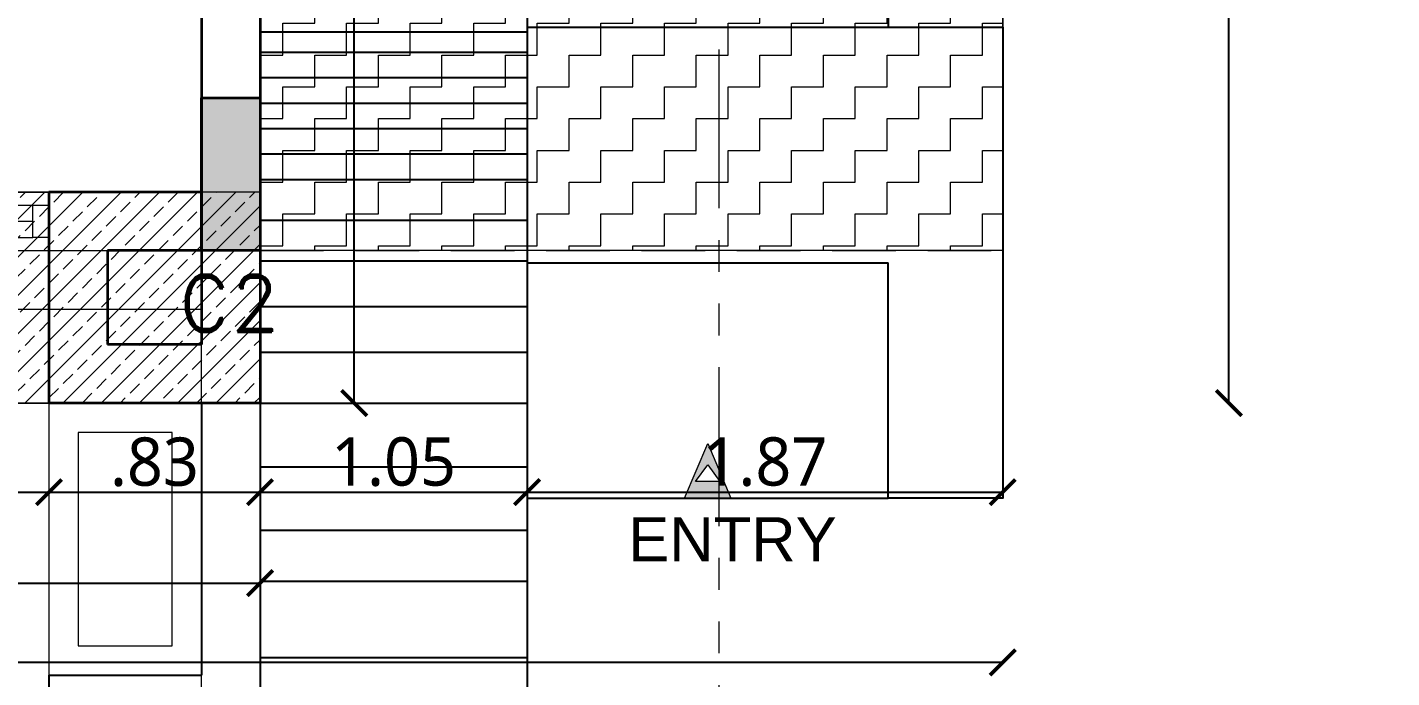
# Model space of a CAD drawing. Extents: x 2450 to 2649, y -7 to 131.
# Drawn here: x 2469.21 to 2474.58, y 108.6 to 111.15 of the extents above; entities that cross this region are included whole.
import ezdxf
from ezdxf.enums import TextEntityAlignment as Align

# ---------------------------------------------------------------- set-up
doc = ezdxf.new("R2010")
doc.units = 0
doc.header["$MEASUREMENT"] = 0
doc.header["$PDMODE"] = 34
doc.linetypes.add('HIDDEN', pattern=[0.375, 0.25, -0.125])
doc.linetypes.add('PHANTOM2', pattern=[1.25, 0.625, -0.125, 0.125, -0.125, 0.125, -0.125])
for name, color, linetype, lineweight in [('COLUMN', 5, 'Continuous', 35), ('DOOR-WINDOW', 35, 'Continuous', 13), ('KRB-R.C.C. COLUMN TEXT', 240, 'Continuous', 0), ('SECTION LINE', 3, 'PHANTOM2', 5), ('stair', 154, 'Continuous', 25), ('TEXT(ROOM)', 240, 'Continuous', 15), ('TEXT-1', 7, 'Continuous', 9), ('WALL', 30, 'Continuous', 35), ('WINDOW-LINE', 25, 'Continuous', 9)]:
    doc.layers.add(name, color=color, linetype=linetype, lineweight=lineweight)
for name, color, linetype, lineweight, true_color in [('COULMN HATCH', 7, 'Continuous', 13, 0xadadad), ('flower bed', 7, 'Continuous', 20, 0x737373), ('HEATCH BEAM BOTTOM', 7, 'Continuous', 13, 0x92bdc9), ('heatch-3', 7, 'Continuous', 9, 0xb28a62), ('R.C.C PROJATION', 7, 'HIDDEN', 13, 0xa32900), ('WORKING DIM', 7, 'Continuous', 15, 0x292929)]:
    doc.layers.add(name, color=color, linetype=linetype, lineweight=lineweight, true_color=true_color)
doc.styles.add('ARIAL', font='arial.ttf')
doc.styles.add('ROMAND', font='romand.shx')
doc.styles.get("Standard").update_dxf_attribs({"font": 'malgunsl.ttf'})
doc.dimstyles.new('R07', dxfattribs={"dimtxt": 0.19, "dimasz": 0.1, "dimexe": 0.18, "dimexo": 0.0625, "dimgap": 0.02, "dimtad": 1, "dimzin": 4, "dimdsep": 46, "dimtxsty": 'Standard', "dimblk": 'ARCHTICK', "dimcen": 0, "dimse1": 1, "dimse2": 1, "dimclrd": 256, "dimclre": 48, "dimclrt": 256, "dimadec": 0, "dimazin": 0, "dimtm": 1e-09, "dimtfac": 1, "dimtix": 1, "dimtmove": 1, "dimatfit": 3, "dimfxl": 0.18, "dimtolj": 1, "dimtzin": 0, "dimlwe": 15, "dimarcsym": 0})

# ---------------------------------------------------------------- blocks, each defined once
blk = doc.blocks.new('*U37')
at = {"layer": 'WINDOW-LINE'}
for p, q in [((175536.9, -38809.01), (175536.9, -38652.49)), ((175545.9, -38809.01), (175545.9, -38652.49))]:
    blk.add_line(p, q, dxfattribs=at)
at = {"layer": 'WINDOW-LINE', "color": 35, "true_color": 0x9d754d}
for p, q in [((175538.9, -38806.51), (175538.9, -38654.99)), ((175543.9, -38806.51), (175543.9, -38654.99))]:
    blk.add_line(p, q, dxfattribs=at)
at = {"layer": 'WINDOW-LINE', "color": 4, "true_color": 0x24ffff}
blk.add_line((175541.4, -38806.51), (175541.4, -38654.99), dxfattribs=at)
at = {"layer": 'WINDOW-LINE'}
for points in [[(175536.9, -38652.49), (175545.9, -38652.49), (175545.9, -38652.49), (175536.9, -38652.49)], [(175536.9, -38809.01), (175545.9, -38809.01), (175545.9, -38809.01), (175536.9, -38809.01)]]:
    blk.add_lwpolyline(points, close=True, dxfattribs=at)
at = {"layer": 'WINDOW-LINE', "color": 35, "true_color": 0x9d754d}
for points in [[(175538.9, -38652.49), (175543.9, -38652.49), (175543.9, -38654.99), (175538.9, -38654.99)], [(175538.9, -38809.01), (175543.9, -38809.01), (175543.9, -38806.51), (175538.9, -38806.51)]]:
    blk.add_lwpolyline(points, close=True, dxfattribs=at)
blk = doc.blocks.new('_ArchTick')
at = {"color": 0, "linetype": 'ByBlock', "const_width": 0.15}
blk.add_lwpolyline([(-0.5, -0.5), (0.5, 0.5)], dxfattribs=at)
blk = doc.blocks.new('*D3729')
at = {"layer": 'DEFPOINTS', "color": 0, "transparency": 16777216}
for p in [(2465.3001, 109.6752), (2469.3001, 109.6752), (2469.3001, 109.325)]:
    blk.add_point(p, dxfattribs=at)
at = {"layer": 'WORKING DIM', "lineweight": -2, "transparency": 16777216}
blk.add_line((2465.3001, 109.325), (2469.3001, 109.325), dxfattribs=at)
at = {"layer": 'WORKING DIM', "lineweight": -2, "transparency": 16777216, "xscale": 0.1, "yscale": 0.1, "zscale": 0.1, "rotation": 180}
blk.add_blockref('_ArchTick', (2465.3001, 109.325), dxfattribs=at)
at = {"layer": 'WORKING DIM', "lineweight": -2, "transparency": 16777216, "xscale": 0.1, "yscale": 0.1, "zscale": 0.1}
blk.add_blockref('_ArchTick', (2469.3001, 109.325), dxfattribs=at)
at = {"layer": 'WORKING DIM', "transparency": 16777216, "insert": (2467.3001, 109.4433), "char_height": 0.19, "attachment_point": 5}
blk.add_mtext('\\A1;4.00', dxfattribs=at)
blk = doc.blocks.new('*D3730')
at = {"layer": 'DEFPOINTS', "color": 0, "transparency": 16777216}
for p in [(2469.3001, 109.6752), (2470.1301, 109.6752), (2470.1301, 109.325)]:
    blk.add_point(p, dxfattribs=at)
at = {"layer": 'WORKING DIM', "lineweight": -2, "transparency": 16777216}
blk.add_line((2469.3001, 109.325), (2470.1301, 109.325), dxfattribs=at)
at = {"layer": 'WORKING DIM', "lineweight": -2, "transparency": 16777216, "xscale": 0.1, "yscale": 0.1, "zscale": 0.1, "rotation": 180}
blk.add_blockref('_ArchTick', (2469.3001, 109.325), dxfattribs=at)
at = {"layer": 'WORKING DIM', "lineweight": -2, "transparency": 16777216, "xscale": 0.1, "yscale": 0.1, "zscale": 0.1}
blk.add_blockref('_ArchTick', (2470.1301, 109.325), dxfattribs=at)
at = {"layer": 'WORKING DIM', "transparency": 16777216, "insert": (2469.7151, 109.4433), "char_height": 0.19, "attachment_point": 5}
blk.add_mtext('\\A1;.83', dxfattribs=at)
blk = doc.blocks.new('*D3731')
at = {"layer": 'DEFPOINTS', "color": 0, "transparency": 16777216}
for p in [(2470.1301, 109.6752), (2471.1801, 109.6752), (2471.1801, 109.325)]:
    blk.add_point(p, dxfattribs=at)
at = {"layer": 'WORKING DIM', "lineweight": -2, "transparency": 16777216}
blk.add_line((2470.1301, 109.325), (2471.1801, 109.325), dxfattribs=at)
at = {"layer": 'WORKING DIM', "lineweight": -2, "transparency": 16777216, "xscale": 0.1, "yscale": 0.1, "zscale": 0.1, "rotation": 180}
blk.add_blockref('_ArchTick', (2470.1301, 109.325), dxfattribs=at)
at = {"layer": 'WORKING DIM', "lineweight": -2, "transparency": 16777216, "xscale": 0.1, "yscale": 0.1, "zscale": 0.1}
blk.add_blockref('_ArchTick', (2471.1801, 109.325), dxfattribs=at)
at = {"layer": 'WORKING DIM', "transparency": 16777216, "insert": (2470.6551, 109.4438), "char_height": 0.19, "attachment_point": 5}
blk.add_mtext('\\A1;1.05', dxfattribs=at)
blk = doc.blocks.new('*D3732')
at = {"layer": 'DEFPOINTS', "color": 0, "transparency": 16777216}
for p in [(2471.1801, 109.6752), (2473.0501, 109.6752), (2473.0501, 109.325)]:
    blk.add_point(p, dxfattribs=at)
at = {"layer": 'WORKING DIM', "lineweight": -2, "transparency": 16777216}
blk.add_line((2471.1801, 109.325), (2473.0501, 109.325), dxfattribs=at)
at = {"layer": 'WORKING DIM', "lineweight": -2, "transparency": 16777216, "xscale": 0.1, "yscale": 0.1, "zscale": 0.1, "rotation": 180}
blk.add_blockref('_ArchTick', (2471.1801, 109.325), dxfattribs=at)
at = {"layer": 'WORKING DIM', "lineweight": -2, "transparency": 16777216, "xscale": 0.1, "yscale": 0.1, "zscale": 0.1}
blk.add_blockref('_ArchTick', (2473.0501, 109.325), dxfattribs=at)
at = {"layer": 'WORKING DIM', "transparency": 16777216, "insert": (2472.1151, 109.4438), "char_height": 0.19, "attachment_point": 5}
blk.add_mtext('\\A1;1.87', dxfattribs=at)
blk = doc.blocks.new('*D3516')
at = {"layer": 'DEFPOINTS', "color": 0, "transparency": 16777216}
for p in [(2464.4701, 109.6752), (2470.1301, 109.6752), (2470.1301, 108.9675)]:
    blk.add_point(p, dxfattribs=at)
at = {"layer": 'WORKING DIM', "lineweight": -2, "transparency": 16777216}
blk.add_line((2464.4701, 108.9675), (2470.1301, 108.9675), dxfattribs=at)
at = {"layer": 'WORKING DIM', "lineweight": -2, "transparency": 16777216, "xscale": 0.1, "yscale": 0.1, "zscale": 0.1, "rotation": 180}
blk.add_blockref('_ArchTick', (2464.4701, 108.9675), dxfattribs=at)
at = {"layer": 'WORKING DIM', "lineweight": -2, "transparency": 16777216, "xscale": 0.1, "yscale": 0.1, "zscale": 0.1}
blk.add_blockref('_ArchTick', (2470.1301, 108.9675), dxfattribs=at)
at = {"layer": 'WORKING DIM', "transparency": 16777216, "insert": (2467.3001, 109.0857), "char_height": 0.19, "attachment_point": 5}
blk.add_mtext('\\A1;5.66', dxfattribs=at)
blk = doc.blocks.new('*D3601')
at = {"layer": 'DEFPOINTS', "color": 0, "transparency": 16777216}
for p in [(2470.1301, 114.2552), (2470.5005, 114.2552), (2470.1301, 109.6752)]:
    blk.add_point(p, dxfattribs=at)
at = {"layer": 'WORKING DIM', "lineweight": -2, "transparency": 16777216}
blk.add_line((2470.5005, 109.6752), (2470.5005, 114.2552), dxfattribs=at)
at = {"layer": 'WORKING DIM', "lineweight": -2, "transparency": 16777216, "xscale": 0.1, "yscale": 0.1, "zscale": 0.1}
for p, rotation in [((2470.5005, 114.2552), 90), ((2470.5005, 109.6752), 270)]:
    blk.add_blockref('_ArchTick', p, dxfattribs=dict(at, rotation=rotation))
at = {"layer": 'WORKING DIM', "transparency": 16777216, "insert": (2470.3822, 111.9652), "char_height": 0.19, "attachment_point": 5, "rotation": 90}
blk.add_mtext('\\A1;4.58', dxfattribs=at)
blk = doc.blocks.new('*D3602')
at = {"layer": 'DEFPOINTS', "color": 0, "transparency": 16777216}
for p in [(2473.5692, 114.2552), (2473.9395, 114.2552), (2470.1301, 109.6752)]:
    blk.add_point(p, dxfattribs=at)
at = {"layer": 'WORKING DIM', "lineweight": -2, "transparency": 16777216}
blk.add_line((2473.9395, 109.6752), (2473.9395, 114.2552), dxfattribs=at)
at = {"layer": 'WORKING DIM', "lineweight": -2, "transparency": 16777216, "xscale": 0.1, "yscale": 0.1, "zscale": 0.1}
for p, rotation in [((2473.9395, 114.2552), 90), ((2473.9395, 109.6752), 270)]:
    blk.add_blockref('_ArchTick', p, dxfattribs=dict(at, rotation=rotation))
at = {"layer": 'WORKING DIM', "transparency": 16777216, "insert": (2473.8212, 111.9652), "char_height": 0.19, "attachment_point": 5, "rotation": 90}
blk.add_mtext('\\A1;4.58', dxfattribs=at)
blk = doc.blocks.new('*D3840')
at = {"layer": 'DEFPOINTS', "color": 0, "transparency": 16777216}
for p in [(2455.1828, 113.6302), (2473.0501, 109.999), (2455.1828, 108.6552)]:
    blk.add_point(p, dxfattribs=at)
at = {"layer": 'WORKING DIM', "lineweight": -2, "transparency": 16777216}
blk.add_line((2473.0501, 108.6552), (2455.1828, 108.6552), dxfattribs=at)
at = {"layer": 'WORKING DIM', "lineweight": -2, "transparency": 16777216, "xscale": 0.1, "yscale": 0.1, "zscale": 0.1, "rotation": 180}
blk.add_blockref('_ArchTick', (2455.1828, 108.6552), dxfattribs=at)
at = {"layer": 'WORKING DIM', "lineweight": -2, "transparency": 16777216, "xscale": 0.1, "yscale": 0.1, "zscale": 0.1}
blk.add_blockref('_ArchTick', (2473.0501, 108.6552), dxfattribs=at)
at = {"layer": 'WORKING DIM', "transparency": 16777216, "insert": (2464.1165, 108.774), "char_height": 0.19, "attachment_point": 5}
blk.add_mtext('\\A1;17.87', dxfattribs=at)
blk = doc.blocks.new('*D3841')
at = {"layer": 'DEFPOINTS', "color": 0, "transparency": 16777216}
for p in [(2473.0501, 124.7252), (2470.1301, 110.2752), (2474.7679, 110.2752)]:
    blk.add_point(p, dxfattribs=at)
at = {"layer": 'WORKING DIM', "lineweight": -2, "transparency": 16777216}
blk.add_line((2474.7679, 124.7252), (2474.7679, 110.2752), dxfattribs=at)
at = {"layer": 'WORKING DIM', "lineweight": -2, "transparency": 16777216, "xscale": 0.1, "yscale": 0.1, "zscale": 0.1}
for p, rotation in [((2474.7679, 124.7252), 90), ((2474.7679, 110.2752), 270)]:
    blk.add_blockref('_ArchTick', p, dxfattribs=dict(at, rotation=rotation))
at = {"layer": 'WORKING DIM', "transparency": 16777216, "insert": (2474.6491, 117.5002), "char_height": 0.19, "attachment_point": 5, "rotation": 90}
blk.add_mtext('\\A1;14.45', dxfattribs=at)
blk = doc.blocks.new('EEDFGHBT')
at = {"layer": 'TEXT(ROOM)', "true_color": 0xc7c8ca}
h = blk.add_hatch(color=9, dxfattribs=at)
h.dxf.hatch_style = 1
h.paths.add_polyline_path([(891.3597, 423.2148), (891.3119, 423.1489), (891.4075, 423.1489)], flags=16)
h.paths.add_polyline_path([(891.3597, 423.2988), (891.2682, 423.0833), (891.4512, 423.0833)])
at = {"layer": 'TEXT(ROOM)', "flags": 128}
for points in [[(891.3597, 423.2988), (891.2682, 423.0833), (891.4512, 423.0833)], [(891.3597, 423.2148), (891.3119, 423.1489), (891.4075, 423.1489)]]:
    blk.add_lwpolyline(points, close=True, dxfattribs=at)

msp = doc.modelspace()

# ---------------------------------------------------------------- hatches: boundary and pattern name
at = {"layer": 'COULMN HATCH', "ltscale": 0.001}
h = msp.add_hatch(color=256, dxfattribs=at)
h.dxf.hatch_style = 1
h.paths.add_polyline_path([(2460.5928, 125.1652), (2460.8228, 125.1652), (2460.8228, 124.6402), (2460.5928, 124.6402)])
h.paths.add_polyline_path([(2455.1828, 125.4602), (2455.4128, 125.4602), (2455.4128, 124.9352), (2455.1828, 124.9352)])
h.paths.add_polyline_path([(2460.8228, 120.4552), (2460.5928, 120.4552), (2460.5928, 121.2052), (2460.8228, 121.2052)])
h.paths.add_polyline_path([(2455.1828, 120.6852), (2455.4128, 120.6852), (2455.4128, 120.0852), (2455.1828, 120.0852)])
h.paths.add_polyline_path([(2460.8228, 117.8102), (2460.5928, 117.8102), (2460.5928, 118.5602), (2460.8228, 118.5602)])
h.paths.add_polyline_path([(2455.1828, 118.6352), (2455.4128, 118.6352), (2455.4128, 118.1102), (2455.1828, 118.1102)])
h.paths.add_polyline_path([(2460.5928, 114.2302), (2460.8228, 114.2302), (2460.8228, 113.6302), (2460.5928, 113.6302)])
h.paths.add_polyline_path([(2455.7828, 113.8602), (2455.7828, 113.6302), (2455.1828, 113.6302), (2455.1828, 113.8602)])
h.paths.add_polyline_path([(2465.2201, 115.0852), (2465.2201, 114.8552), (2464.4701, 114.8552), (2464.4701, 115.0852)])
h.paths.add_polyline_path([(2464.4701, 110.8752), (2464.7001, 110.8752), (2464.7001, 110.2752), (2464.4701, 110.2752)])
h.paths.add_polyline_path([(2472.8201, 115.0852), (2473.0501, 115.0852), (2473.0501, 114.5602), (2472.8201, 114.5602)])
h.paths.add_polyline_path([(2470.1301, 115.0852), (2470.1301, 114.8552), (2469.5301, 114.8552), (2469.5301, 115.0852)])
h.paths.add_polyline_path([(2469.9001, 110.8752), (2470.1301, 110.8752), (2470.1301, 110.2752), (2469.9001, 110.2752)])
h.paths.add_polyline_path([(2473.0501, 124.2002), (2472.8201, 124.2002), (2472.8201, 124.7252), (2473.0501, 124.7252)])
h.paths.add_polyline_path([(2472.8201, 121.0552), (2473.0501, 121.0552), (2473.0501, 120.4552), (2472.8201, 120.4552)])
h.paths.add_polyline_path([(2468.0201, 124.9452), (2468.0201, 124.4952), (2468.2501, 124.4952), (2468.2501, 124.9452)])
h.paths.add_polyline_path([(2463.5601, 124.7252), (2463.5601, 124.4952), (2463.0351, 124.4952), (2463.0351, 124.7252)])
h.paths.add_polyline_path([(2467.7201, 120.4552), (2467.7201, 120.6852), (2468.4701, 120.6852), (2468.4701, 120.4552)])
h.paths.add_polyline_path([(2463.1501, 120.4552), (2462.9201, 120.4552), (2462.9201, 121.2052), (2463.1501, 121.2052)])
at = {"layer": 'HEATCH BEAM BOTTOM', "ltscale": 10}
h = msp.add_hatch(dxfattribs=at)
h.set_pattern_fill('ANSI33', color=256, scale=0.424953)
h.set_pattern_definition([(45, (568.04151, 170.54396), (-0.075121827, 0.075121827), []), (45, (568.11663, 170.54396), (-0.075121827, 0.075121827), [0.0531191533, -0.0265595766])])
h.paths.add_polyline_path([(2464.4701, 109.6752), (2470.1301, 109.6752), (2470.1301, 110.5052), (2464.4701, 110.5052)])
at = {"layer": 'heatch-3'}
h = msp.add_hatch(dxfattribs=at)
h.set_pattern_fill('ZIGZAG', color=256)
h.set_pattern_definition([(0, (522.8451, 170.54396), (0.125, 0.125), [0.125, -0.125]), (90, (522.9701, 170.54396), (-0.125, 0.125), [0.125, -0.125])])
h.paths.add_polyline_path([(2473.0501, 110.2752), (2470.1301, 110.2752), (2470.1301, 114.2552), (2473.0501, 114.2552)])

# ---------------------------------------------------------------- linework, layer by layer
at = {"layer": 'COLUMN'}
msp.add_lwpolyline([(2469.9001, 110.8752), (2470.1301, 110.8752), (2470.1301, 110.2752), (2469.9001, 110.2752)], close=True, dxfattribs=at)
at = {"layer": 'flower bed'}
for points in [[(2465.3001, 110.2752), (2469.3001, 110.2752), (2469.3001, 109.6752), (2465.3001, 109.6752)], [(2469.3001, 108.6052), (2469.9001, 108.6052), (2469.9001, 109.6752), (2469.3001, 109.6752)], [(2469.4151, 108.7202), (2469.7851, 108.7202), (2469.7851, 109.5602), (2469.4151, 109.5602)]]:
    msp.add_lwpolyline(points, close=True, dxfattribs=at)
at = {"layer": 'HEATCH BEAM BOTTOM'}
msp.add_lwpolyline([(2464.4701, 109.6752), (2470.1301, 109.6752), (2470.1301, 110.5052), (2464.4701, 110.5052)], close=True, dxfattribs=at)
at = {"layer": 'heatch-3'}
msp.add_lwpolyline([(2473.0501, 110.2752), (2470.1301, 110.2752), (2470.1301, 114.2552), (2473.0501, 114.2552)], close=True, dxfattribs=at)
at = {"layer": 'R.C.C PROJATION'}
for p, q in [((2473.0501, 110.2752), (2473.0501, 114.2552)), ((2470.1301, 110.2752), (2473.0501, 110.2752)), ((2469.9001, 109.6752), (2465.3001, 109.6752))]:
    msp.add_line(p, q, dxfattribs=at)
at = {"layer": 'SECTION LINE'}
msp.add_lwpolyline([(2471.1105, 105.4415), (2471.9351, 105.4415), (2471.9351, 129.8413), (2471.2183, 129.8413)], dxfattribs=at)
at = {"layer": 'stair'}
for p, q in [((2471.1801, 113.0052), (2471.1801, 108.3752)), ((2472.6001, 113.0052), (2472.6001, 111.1532)), ((2471.1801, 111.1532), (2472.6001, 111.1532)), ((2471.1801, 110.2272), (2472.6001, 110.2272)), ((2469.9001, 109.6752), (2469.9001, 108.6052)), ((2470.1301, 109.6752), (2470.1301, 108.3752)), ((2471.1801, 109.3012), (2472.6001, 109.3012)), ((2469.3001, 108.6052), (2469.9001, 108.6052)), ((2469.3001, 108.6052), (2469.3001, 108.3752))]:
    msp.add_line(p, q, dxfattribs=at)
at = {"layer": 'stair', "color": 252, "true_color": 0x939598}
for p, q in [((2470.1301, 111.1352), (2471.1801, 111.1352)), ((2470.1301, 111.0552), (2471.1801, 111.0552)), ((2470.1301, 110.9552), (2471.1801, 110.9552)), ((2470.1301, 110.8552), (2471.1801, 110.8552)), ((2470.1301, 110.7552), (2471.1801, 110.7552)), ((2470.1301, 110.6552), (2471.1801, 110.6552)), ((2470.1301, 110.5552), (2471.1801, 110.5552)), ((2470.1301, 110.3952), (2471.1801, 110.3952)), ((2470.1301, 110.2352), (2471.1801, 110.2352)), ((2470.1301, 110.0552), (2471.1801, 110.0552)), ((2470.1301, 109.8752), (2471.1801, 109.8752)), ((2470.1301, 109.6752), (2471.1801, 109.6752)), ((2470.1301, 109.4252), (2471.1801, 109.4252)), ((2470.1301, 109.1752), (2471.1801, 109.1752)), ((2470.1301, 108.9752), (2471.1801, 108.9752)), ((2470.1301, 108.6752), (2471.1801, 108.6752))]:
    msp.add_line(p, q, dxfattribs=at)
at = {"layer": 'stair'}
msp.add_lwpolyline([(2472.6001, 111.1532), (2473.0501, 111.1532), (2473.0501, 109.3012), (2472.6001, 109.3012), (2472.6001, 110.2272)], dxfattribs=at)
at = {"layer": 'WALL'}
for p, q in [((2470.1301, 115.0852), (2470.1301, 109.6752)), ((2469.9001, 114.8552), (2469.9001, 109.9052)), ((2469.9001, 110.5052), (2469.3001, 110.5052)), ((2469.3001, 110.5052), (2469.3001, 109.6752)), ((2469.9001, 110.2752), (2469.5301, 110.2752)), ((2469.5301, 110.2752), (2469.5301, 109.9052)), ((2469.9001, 109.9052), (2469.5301, 109.9052)), ((2470.1301, 109.6752), (2469.3001, 109.6752))]:
    msp.add_line(p, q, dxfattribs=at)
at = {"layer": 'WALL', "color": 134, "lineweight": 13, "true_color": 0x09aaaa}
for points in [[(2464.4701, 110.2752), (2470.1301, 110.2752), (2470.1301, 107.1009), (2464.4701, 107.1009)], [(2464.7001, 110.0452), (2469.8989, 110.0452), (2469.8989, 107.3309), (2464.7001, 107.3309)]]:
    msp.add_lwpolyline(points, close=True, dxfattribs=at)

# ---------------------------------------------------------------- block references
at = {"layer": 'DOOR-WINDOW', "xscale": 0.02555555555552771, "yscale": 0.02555555555552771, "zscale": 0.02555555555552771, "rotation": 270}
msp.add_blockref('*U37', (3457.0859, 4596.4482), dxfattribs=at)
at = {"layer": 'TEXT(ROOM)', "ltscale": 20, "xscale": -1}
msp.add_blockref('EEDFGHBT', (3363.2498, -313.7821), dxfattribs=at)

# ---------------------------------------------------------------- texts
at = {"layer": 'KRB-R.C.C. COLUMN TEXT', "style": 'ROMAND'}
msp.add_text('C2', height=0.225, dxfattribs=at).set_placement((2470.0081, 109.9552), align=Align.CENTER)
at = {"layer": 'TEXT-1', "color": 18, "ltscale": 10, "true_color": 0x000000, "insert": (2471.5778, 109.2264), "char_height": 0.17311, "width": 1.998194, "attachment_point": 1, "style": 'ARIAL'}
msp.add_mtext('\\A1;ENTRY', dxfattribs=at)

# ---------------------------------------------------------------- dimensions: what is measured, and where the dimension line sits
at = {"layer": 'WORKING DIM'}
for base, p1, p2, picture, middle in [((2474.7679, 110.2752), (2473.0501, 124.7252), (2470.1301, 110.2752), '*D3841', (2474.6491, 117.5002)), ((2470.5005, 114.2552), (2470.1301, 109.6752), (2470.1301, 114.2552), '*D3601', (2470.3822, 111.9652)), ((2473.9395, 114.2552), (2470.1301, 109.6752), (2473.5692, 114.2552), '*D3602', (2473.8212, 111.9652))]:
    dim = msp.add_linear_dim(base=base, p1=p1, p2=p2, angle=90, dimstyle='R07', override={"dimpost": '\\X'}, dxfattribs=at)
    dim.commit()
    dim.dimension.update_dxf_attribs({"geometry": picture, "text_midpoint": middle})
for base, p1, p2, picture, middle in [((2455.1828, 108.6552), (2473.0501, 109.999), (2455.1828, 113.6302), '*D3840', (2464.1165, 108.774)), ((2470.1301, 108.9675), (2464.4701, 109.6752), (2470.1301, 109.6752), '*D3516', (2467.3001, 109.0857)), ((2469.3001, 109.325), (2465.3001, 109.6752), (2469.3001, 109.6752), '*D3729', (2467.3001, 109.4433)), ((2470.1301, 109.325), (2469.3001, 109.6752), (2470.1301, 109.6752), '*D3730', (2469.7151, 109.4433)), ((2471.1801, 109.325), (2470.1301, 109.6752), (2471.1801, 109.6752), '*D3731', (2470.6551, 109.4438)), ((2473.0501, 109.325), (2471.1801, 109.6752), (2473.0501, 109.6752), '*D3732', (2472.1151, 109.4438))]:
    dim = msp.add_linear_dim(base=base, p1=p1, p2=p2, dimstyle='R07', override={"dimpost": '\\X'}, dxfattribs=at)
    dim.commit()
    dim.dimension.update_dxf_attribs({"geometry": picture, "text_midpoint": middle})

doc.saveas('drawing.dxf')
